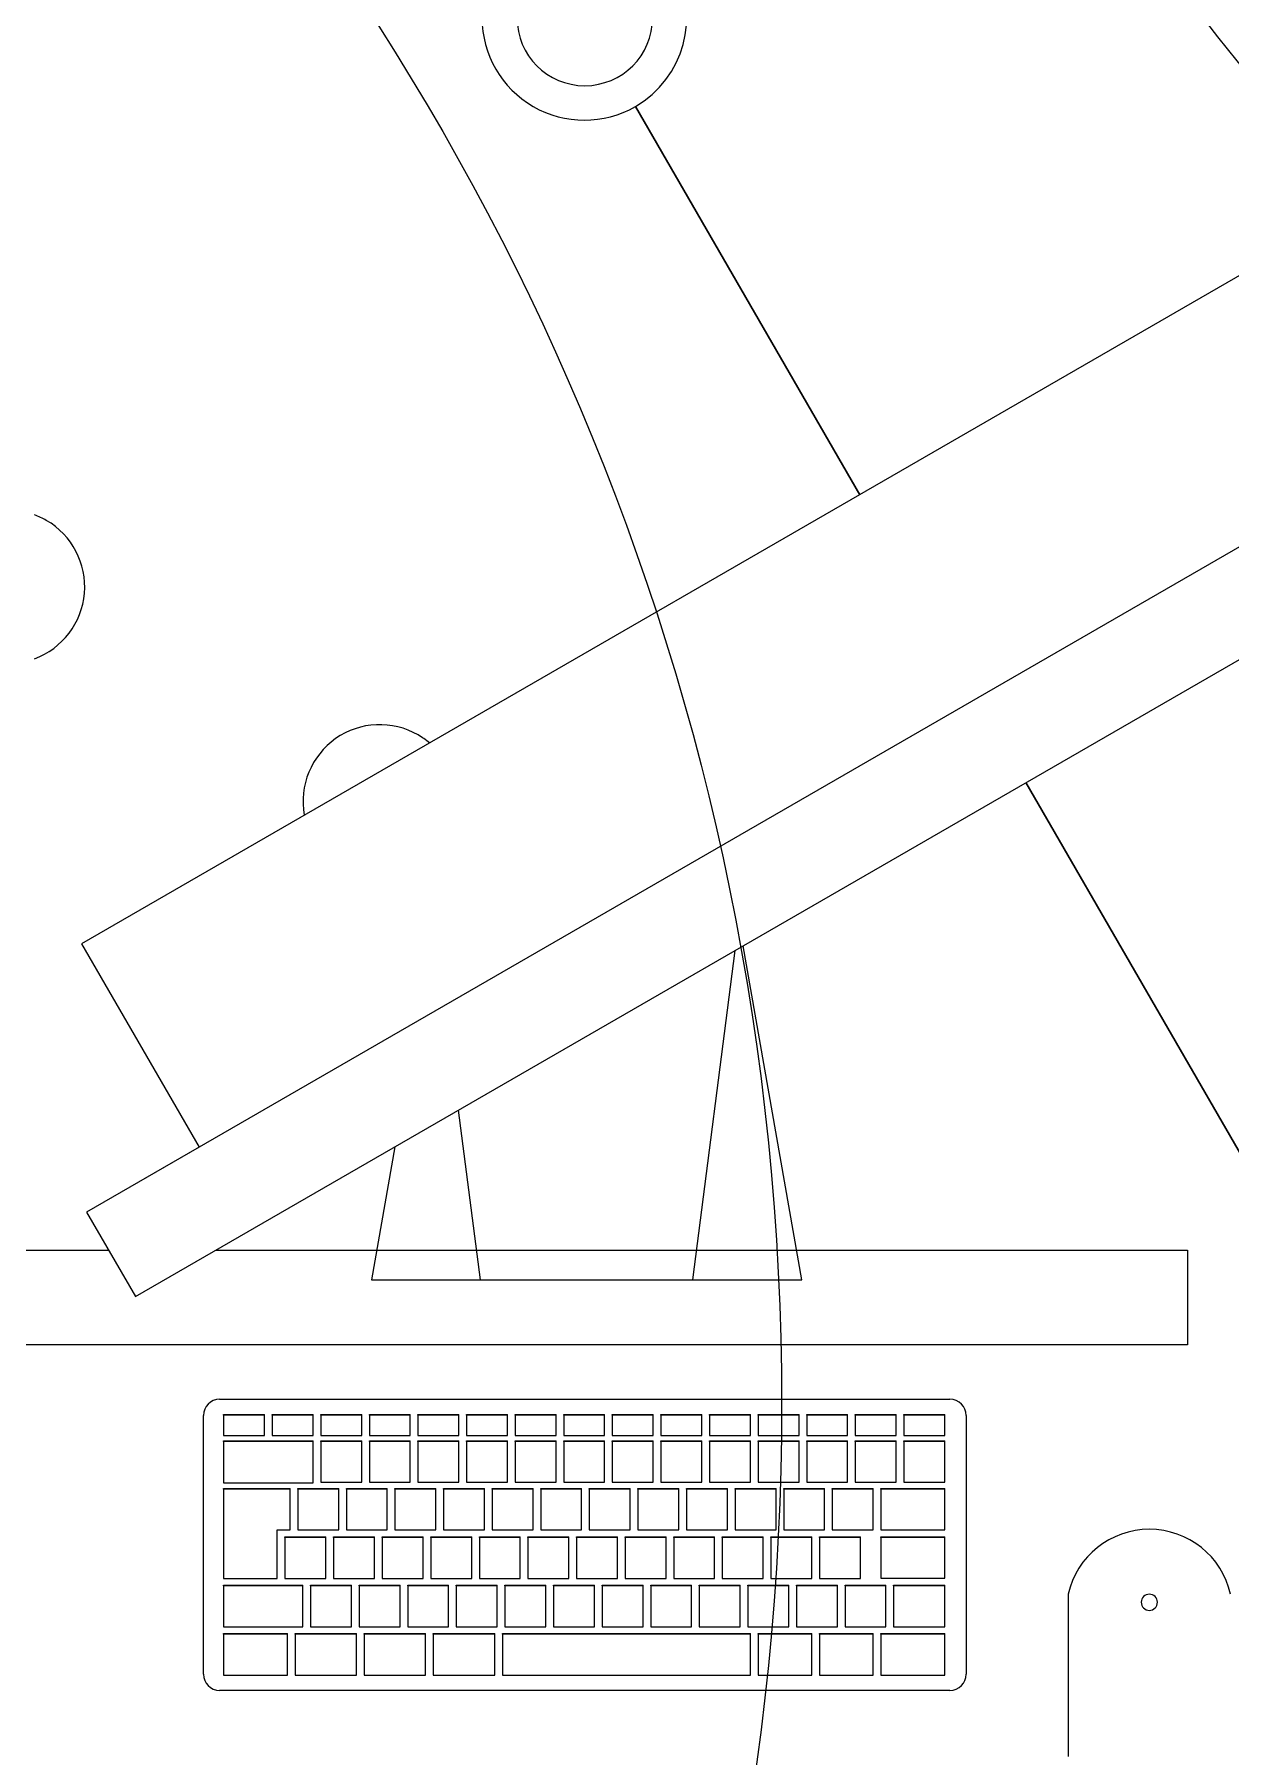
# Model space of a CAD drawing. Header units: millimetres. Extents: x 155920 to 295199, y -4084 to 97293.
# Drawn here: x 175273 to 175741, y 20042 to 20715 of the extents above; entities that cross this region are included whole.
import ezdxf

# ---------------------------------------------------------------- set-up
doc = ezdxf.new("R2010")
doc.units = ezdxf.units.MM
doc.header["$MEASUREMENT"] = 0
for name, color, linetype, lineweight in [('A-GENM', 8, 'CONTINUOUS', 9), ('E-ELEC-EQPM', 8, 'CONTINUOUS', 9), ('I-FURN', 8, 'CONTINUOUS', 9)]:
    doc.layers.add(name, color=color, linetype=linetype, lineweight=lineweight)
doc.layers.add('Social Distancing', color=7, linetype='CONTINUOUS')

msp = doc.modelspace()

# ---------------------------------------------------------------- linework, layer by layer
at = {"layer": 'A-GENM'}
for p, q in [((175345.47, 20181.28), (175631.01, 20181.28)), ((175339.12, 20073.77), (175339.12, 20174.93)), ((175347.01, 20175.29), (175363.01, 20175.29)), ((175347.01, 20175.02), (175347.01, 20175.29)), ((175363.01, 20175.02), (175347.01, 20175.02)), ((175347.01, 20175.02), (175347.01, 20167.04)), ((175363.01, 20175.02), (175363.01, 20175.29)), ((175363.01, 20167.04), (175363.01, 20175.02)), ((175366.01, 20175.29), (175382.01, 20175.29)), ((175366.01, 20175.02), (175366.01, 20175.29)), ((175382.01, 20175.02), (175366.01, 20175.02)), ((175366.01, 20175.02), (175366.01, 20167.04)), ((175382.01, 20175.02), (175382.01, 20175.29)), ((175382.01, 20167.04), (175382.01, 20175.02)), ((175385.01, 20175.29), (175401.01, 20175.29)), ((175385.01, 20175.02), (175385.01, 20175.29)), ((175401.01, 20175.02), (175385.01, 20175.02)), ((175385.01, 20175.02), (175385.01, 20167.04)), ((175401.01, 20175.02), (175401.01, 20175.29)), ((175401.01, 20167.04), (175401.01, 20175.02)), ((175404.01, 20175.29), (175420.01, 20175.29)), ((175404.01, 20175.02), (175404.01, 20175.29)), ((175420.01, 20175.02), (175404.01, 20175.02)), ((175404.01, 20175.02), (175404.01, 20167.04)), ((175420.01, 20175.02), (175420.01, 20175.29)), ((175420.01, 20167.04), (175420.01, 20175.02)), ((175423.01, 20175.29), (175439.01, 20175.29)), ((175423.01, 20175.02), (175423.01, 20175.29)), ((175439.01, 20175.02), (175423.01, 20175.02)), ((175423.01, 20175.02), (175423.01, 20167.04)), ((175439.01, 20175.02), (175439.01, 20175.29)), ((175439.01, 20167.04), (175439.01, 20175.02)), ((175442.01, 20175.29), (175458.01, 20175.29)), ((175442.01, 20175.02), (175442.01, 20175.29)), ((175458.01, 20175.02), (175442.01, 20175.02)), ((175442.01, 20175.02), (175442.01, 20167.04)), ((175458.01, 20175.02), (175458.01, 20175.29)), ((175458.01, 20167.04), (175458.01, 20175.02)), ((175461.01, 20175.29), (175477.01, 20175.29)), ((175461.01, 20175.02), (175461.01, 20175.29)), ((175477.01, 20175.02), (175461.01, 20175.02)), ((175461.01, 20175.02), (175461.01, 20167.04)), ((175477.01, 20175.02), (175477.01, 20175.29)), ((175477.01, 20167.04), (175477.01, 20175.02)), ((175480.01, 20175.29), (175496.01, 20175.29)), ((175480.01, 20175.02), (175480.01, 20175.29)), ((175496.01, 20175.02), (175480.01, 20175.02)), ((175480.01, 20175.02), (175480.01, 20167.04)), ((175496.01, 20175.02), (175496.01, 20175.29)), ((175496.01, 20167.04), (175496.01, 20175.02)), ((175499.01, 20175.29), (175515.01, 20175.29)), ((175499.01, 20175.02), (175499.01, 20175.29)), ((175515.01, 20175.02), (175499.01, 20175.02)), ((175499.01, 20175.02), (175499.01, 20167.04)), ((175515.01, 20175.02), (175515.01, 20175.29)), ((175515.01, 20167.04), (175515.01, 20175.02)), ((175518.01, 20175.29), (175534.01, 20175.29)), ((175518.01, 20175.02), (175518.01, 20175.29)), ((175534.01, 20175.02), (175518.01, 20175.02)), ((175518.01, 20175.02), (175518.01, 20167.04)), ((175534.01, 20175.02), (175534.01, 20175.29)), ((175534.01, 20167.04), (175534.01, 20175.02)), ((175537.01, 20175.29), (175553.01, 20175.29)), ((175537.01, 20175.02), (175537.01, 20175.29)), ((175553.01, 20175.02), (175537.01, 20175.02)), ((175537.01, 20175.02), (175537.01, 20167.04)), ((175553.01, 20175.02), (175553.01, 20175.29)), ((175553.01, 20167.04), (175553.01, 20175.02)), ((175556.01, 20175.29), (175572.01, 20175.29)), ((175556.01, 20175.02), (175556.01, 20175.29)), ((175572.01, 20175.02), (175556.01, 20175.02)), ((175556.01, 20175.02), (175556.01, 20167.04)), ((175572.01, 20175.02), (175572.01, 20175.29)), ((175572.01, 20167.04), (175572.01, 20175.02)), ((175575.01, 20175.29), (175591.01, 20175.29)), ((175575.01, 20175.02), (175575.01, 20175.29)), ((175591.01, 20175.02), (175575.01, 20175.02)), ((175575.01, 20175.02), (175575.01, 20167.04)), ((175591.01, 20175.02), (175591.01, 20175.29)), ((175591.01, 20167.04), (175591.01, 20175.02)), ((175594.01, 20175.29), (175610.01, 20175.29)), ((175594.01, 20175.02), (175594.01, 20175.29)), ((175610.01, 20175.02), (175594.01, 20175.02)), ((175594.01, 20175.02), (175594.01, 20167.04)), ((175610.01, 20175.02), (175610.01, 20175.29)), ((175610.01, 20167.04), (175610.01, 20175.02)), ((175613.01, 20175.29), (175629.01, 20175.29)), ((175613.01, 20175.02), (175613.01, 20175.29)), ((175629.01, 20175.02), (175613.01, 20175.02)), ((175613.01, 20175.02), (175613.01, 20167.04)), ((175629.01, 20175.02), (175629.01, 20175.29)), ((175629.01, 20167.04), (175629.01, 20175.02)), ((175637.36, 20174.93), (175637.36, 20073.77)), ((175347.01, 20167.04), (175363.01, 20167.04)), ((175366.01, 20167.04), (175382.01, 20167.04)), ((175385.01, 20167.04), (175401.01, 20167.04)), ((175404.01, 20167.04), (175420.01, 20167.04)), ((175423.01, 20167.04), (175439.01, 20167.04)), ((175442.01, 20167.04), (175458.01, 20167.04)), ((175461.01, 20167.04), (175477.01, 20167.04)), ((175480.01, 20167.04), (175496.01, 20167.04)), ((175499.01, 20167.04), (175515.01, 20167.04)), ((175518.01, 20167.04), (175534.01, 20167.04)), ((175537.01, 20167.04), (175553.01, 20167.04)), ((175556.01, 20167.04), (175572.01, 20167.04)), ((175575.01, 20167.04), (175591.01, 20167.04)), ((175594.01, 20167.04), (175610.01, 20167.04)), ((175613.01, 20167.04), (175629.01, 20167.04)), ((175347.01, 20165.06), (175382.01, 20165.06)), ((175347.01, 20164.78), (175347.01, 20165.06)), ((175382.01, 20164.78), (175347.01, 20164.78)), ((175347.01, 20164.78), (175347.01, 20148.54)), ((175382.01, 20164.78), (175382.01, 20165.06)), ((175382.01, 20148.54), (175382.01, 20164.78)), ((175385.01, 20165.06), (175401.01, 20165.06)), ((175385.01, 20164.78), (175385.01, 20165.06)), ((175401.01, 20164.78), (175385.01, 20164.78)), ((175385.01, 20164.78), (175385.01, 20148.82)), ((175401.01, 20164.78), (175401.01, 20165.06)), ((175401.01, 20148.82), (175401.01, 20164.78)), ((175404.01, 20165.06), (175420.01, 20165.06)), ((175404.01, 20164.78), (175404.01, 20165.06)), ((175420.01, 20164.78), (175404.01, 20164.78)), ((175404.01, 20164.78), (175404.01, 20148.82)), ((175420.01, 20164.78), (175420.01, 20165.06)), ((175420.01, 20148.82), (175420.01, 20164.78)), ((175423.01, 20165.06), (175439.01, 20165.06)), ((175423.01, 20164.78), (175423.01, 20165.06)), ((175439.01, 20164.78), (175423.01, 20164.78)), ((175423.01, 20164.78), (175423.01, 20148.82)), ((175439.01, 20164.78), (175439.01, 20165.06)), ((175439.01, 20148.82), (175439.01, 20164.78)), ((175442.01, 20165.06), (175458.01, 20165.06)), ((175442.01, 20164.78), (175442.01, 20165.06)), ((175458.01, 20164.78), (175442.01, 20164.78)), ((175442.01, 20164.78), (175442.01, 20148.82)), ((175458.01, 20164.78), (175458.01, 20165.06)), ((175458.01, 20148.82), (175458.01, 20164.78)), ((175461.01, 20165.06), (175477.01, 20165.06)), ((175461.01, 20164.78), (175461.01, 20165.06)), ((175477.01, 20164.78), (175461.01, 20164.78)), ((175461.01, 20164.78), (175461.01, 20148.82)), ((175477.01, 20164.78), (175477.01, 20165.06)), ((175477.01, 20148.82), (175477.01, 20164.78)), ((175480.01, 20165.06), (175496.01, 20165.06)), ((175480.01, 20164.78), (175480.01, 20165.06)), ((175496.01, 20164.78), (175480.01, 20164.78)), ((175480.01, 20164.78), (175480.01, 20148.82)), ((175496.01, 20164.78), (175496.01, 20165.06)), ((175496.01, 20148.82), (175496.01, 20164.78)), ((175499.01, 20165.06), (175515.01, 20165.06)), ((175499.01, 20164.78), (175499.01, 20165.06)), ((175515.01, 20164.78), (175499.01, 20164.78)), ((175499.01, 20164.78), (175499.01, 20148.82)), ((175515.01, 20164.78), (175515.01, 20165.06)), ((175515.01, 20148.82), (175515.01, 20164.78)), ((175518.01, 20165.06), (175534.01, 20165.06)), ((175518.01, 20164.78), (175518.01, 20165.06)), ((175534.01, 20164.78), (175518.01, 20164.78)), ((175518.01, 20164.78), (175518.01, 20148.82)), ((175534.01, 20164.78), (175534.01, 20165.06)), ((175534.01, 20148.82), (175534.01, 20164.78)), ((175537.01, 20165.06), (175553.01, 20165.06)), ((175537.01, 20164.78), (175537.01, 20165.06)), ((175553.01, 20164.78), (175537.01, 20164.78)), ((175537.01, 20164.78), (175537.01, 20148.82)), ((175553.01, 20164.78), (175553.01, 20165.06)), ((175553.01, 20148.82), (175553.01, 20164.78)), ((175556.01, 20165.06), (175572.01, 20165.06)), ((175556.01, 20164.78), (175556.01, 20165.06)), ((175572.01, 20164.78), (175556.01, 20164.78)), ((175556.01, 20164.78), (175556.01, 20148.82)), ((175572.01, 20164.78), (175572.01, 20165.06)), ((175572.01, 20148.82), (175572.01, 20164.78)), ((175575.01, 20165.06), (175591.01, 20165.06)), ((175575.01, 20164.78), (175575.01, 20165.06)), ((175591.01, 20164.78), (175575.01, 20164.78)), ((175575.01, 20164.78), (175575.01, 20148.82)), ((175591.01, 20164.78), (175591.01, 20165.06)), ((175591.01, 20148.82), (175591.01, 20164.78)), ((175594.01, 20165.06), (175610.01, 20165.06)), ((175594.01, 20164.78), (175594.01, 20165.06)), ((175610.01, 20164.78), (175594.01, 20164.78)), ((175594.01, 20164.78), (175594.01, 20148.82)), ((175610.01, 20164.78), (175610.01, 20165.06)), ((175610.01, 20148.82), (175610.01, 20164.78)), ((175613.01, 20165.06), (175629.01, 20165.06)), ((175613.01, 20164.78), (175613.01, 20165.06)), ((175629.01, 20164.78), (175613.01, 20164.78)), ((175613.01, 20164.78), (175613.01, 20148.82)), ((175629.01, 20164.78), (175629.01, 20165.06)), ((175629.01, 20148.82), (175629.01, 20164.78)), ((175347.01, 20148.54), (175382.01, 20148.54)), ((175347.01, 20146.41), (175373.01, 20146.41)), ((175347.01, 20146.13), (175347.01, 20146.41)), ((175373.01, 20146.13), (175347.01, 20146.13)), ((175347.01, 20146.13), (175347.01, 20111.24)), ((175373.01, 20146.13), (175373.01, 20146.41)), ((175373.01, 20130.17), (175373.01, 20146.13)), ((175376.01, 20146.41), (175392.01, 20146.41)), ((175376.01, 20146.13), (175376.01, 20146.41)), ((175392.01, 20146.13), (175376.01, 20146.13)), ((175376.01, 20146.13), (175376.01, 20130.17)), ((175385.01, 20148.82), (175401.01, 20148.82)), ((175392.01, 20146.13), (175392.01, 20146.41)), ((175392.01, 20130.17), (175392.01, 20146.13)), ((175395.01, 20146.41), (175411.01, 20146.41)), ((175395.01, 20146.13), (175395.01, 20146.41)), ((175411.01, 20146.13), (175395.01, 20146.13)), ((175395.01, 20146.13), (175395.01, 20130.17)), ((175404.01, 20148.82), (175420.01, 20148.82)), ((175411.01, 20146.13), (175411.01, 20146.41)), ((175411.01, 20130.17), (175411.01, 20146.13)), ((175414.01, 20146.41), (175430.01, 20146.41)), ((175414.01, 20146.13), (175414.01, 20146.41)), ((175430.01, 20146.13), (175414.01, 20146.13)), ((175414.01, 20146.13), (175414.01, 20130.17)), ((175423.01, 20148.82), (175439.01, 20148.82)), ((175430.01, 20146.13), (175430.01, 20146.41)), ((175430.01, 20130.17), (175430.01, 20146.13)), ((175433.01, 20146.41), (175449.01, 20146.41)), ((175433.01, 20146.13), (175433.01, 20146.41)), ((175449.01, 20146.13), (175433.01, 20146.13)), ((175433.01, 20146.13), (175433.01, 20130.17)), ((175442.01, 20148.82), (175458.01, 20148.82)), ((175449.01, 20146.13), (175449.01, 20146.41)), ((175449.01, 20130.17), (175449.01, 20146.13)), ((175452.01, 20146.41), (175468.01, 20146.41)), ((175452.01, 20146.13), (175452.01, 20146.41)), ((175468.01, 20146.13), (175452.01, 20146.13)), ((175452.01, 20146.13), (175452.01, 20130.17)), ((175461.01, 20148.82), (175477.01, 20148.82)), ((175468.01, 20146.13), (175468.01, 20146.41)), ((175468.01, 20130.17), (175468.01, 20146.13)), ((175471.01, 20146.41), (175487.01, 20146.41)), ((175471.01, 20146.13), (175471.01, 20146.41)), ((175487.01, 20146.13), (175471.01, 20146.13)), ((175471.01, 20146.13), (175471.01, 20130.17)), ((175480.01, 20148.82), (175496.01, 20148.82)), ((175487.01, 20146.13), (175487.01, 20146.41)), ((175487.01, 20130.17), (175487.01, 20146.13)), ((175490.01, 20146.41), (175506.01, 20146.41)), ((175490.01, 20146.13), (175490.01, 20146.41)), ((175506.01, 20146.13), (175490.01, 20146.13)), ((175490.01, 20146.13), (175490.01, 20130.17)), ((175499.01, 20148.82), (175515.01, 20148.82)), ((175506.01, 20146.13), (175506.01, 20146.41)), ((175506.01, 20130.17), (175506.01, 20146.13)), ((175509.01, 20146.41), (175525.01, 20146.41)), ((175509.01, 20146.13), (175509.01, 20146.41)), ((175525.01, 20146.13), (175509.01, 20146.13)), ((175509.01, 20146.13), (175509.01, 20130.17)), ((175518.01, 20148.82), (175534.01, 20148.82)), ((175525.01, 20146.13), (175525.01, 20146.41)), ((175525.01, 20130.17), (175525.01, 20146.13)), ((175528.01, 20146.41), (175544.01, 20146.41)), ((175528.01, 20146.13), (175528.01, 20146.41)), ((175544.01, 20146.13), (175528.01, 20146.13)), ((175528.01, 20146.13), (175528.01, 20130.17)), ((175537.01, 20148.82), (175553.01, 20148.82)), ((175544.01, 20146.13), (175544.01, 20146.41)), ((175544.01, 20130.17), (175544.01, 20146.13)), ((175547.01, 20146.41), (175563.01, 20146.41)), ((175547.01, 20146.13), (175547.01, 20146.41)), ((175563.01, 20146.13), (175547.01, 20146.13)), ((175547.01, 20146.13), (175547.01, 20130.17)), ((175556.01, 20148.82), (175572.01, 20148.82)), ((175563.01, 20146.13), (175563.01, 20146.41)), ((175563.01, 20130.17), (175563.01, 20146.13)), ((175566.01, 20146.41), (175582.01, 20146.41)), ((175566.01, 20146.13), (175566.01, 20146.41)), ((175582.01, 20146.13), (175566.01, 20146.13)), ((175566.01, 20146.13), (175566.01, 20130.17)), ((175575.01, 20148.82), (175591.01, 20148.82)), ((175582.01, 20146.13), (175582.01, 20146.41)), ((175582.01, 20130.17), (175582.01, 20146.13)), ((175585.01, 20146.41), (175601.01, 20146.41)), ((175585.01, 20146.13), (175585.01, 20146.41)), ((175601.01, 20146.13), (175585.01, 20146.13)), ((175585.01, 20146.13), (175585.01, 20130.17)), ((175594.01, 20148.82), (175610.01, 20148.82)), ((175601.01, 20146.13), (175601.01, 20146.41)), ((175601.01, 20130.17), (175601.01, 20146.13)), ((175604.01, 20146.41), (175629.01, 20146.41)), ((175604.01, 20146.13), (175604.01, 20146.41)), ((175629.01, 20146.13), (175604.01, 20146.13)), ((175604.01, 20146.13), (175604.01, 20130.19)), ((175613.01, 20148.82), (175629.01, 20148.82)), ((175629.01, 20146.13), (175629.01, 20146.41)), ((175629.01, 20130.19), (175629.01, 20146.13)), ((175368.01, 20111.24), (175368.01, 20130.17)), ((175368.01, 20130.17), (175373.01, 20130.17)), ((175371.01, 20127.48), (175387.01, 20127.48)), ((175371.01, 20127.2), (175371.01, 20127.48)), ((175387.01, 20127.2), (175371.01, 20127.2)), ((175371.01, 20127.2), (175371.01, 20111.24)), ((175376.01, 20130.17), (175392.01, 20130.17)), ((175387.01, 20127.2), (175387.01, 20127.48)), ((175387.01, 20111.24), (175387.01, 20127.2)), ((175390.01, 20127.48), (175406.01, 20127.48)), ((175390.01, 20127.2), (175390.01, 20127.48)), ((175406.01, 20127.2), (175390.01, 20127.2)), ((175390.01, 20127.2), (175390.01, 20111.24)), ((175395.01, 20130.17), (175411.01, 20130.17)), ((175406.01, 20127.2), (175406.01, 20127.48)), ((175406.01, 20111.24), (175406.01, 20127.2)), ((175409.01, 20127.48), (175425.01, 20127.48)), ((175409.01, 20127.2), (175409.01, 20127.48)), ((175425.01, 20127.2), (175409.01, 20127.2)), ((175409.01, 20127.2), (175409.01, 20111.24)), ((175414.01, 20130.17), (175430.01, 20130.17)), ((175425.01, 20127.2), (175425.01, 20127.48)), ((175425.01, 20111.24), (175425.01, 20127.2)), ((175428.01, 20127.48), (175444.01, 20127.48)), ((175428.01, 20127.2), (175428.01, 20127.48)), ((175444.01, 20127.2), (175428.01, 20127.2)), ((175428.01, 20127.2), (175428.01, 20111.24)), ((175433.01, 20130.17), (175449.01, 20130.17)), ((175444.01, 20127.2), (175444.01, 20127.48)), ((175444.01, 20111.24), (175444.01, 20127.2)), ((175447.01, 20127.48), (175463.01, 20127.48)), ((175447.01, 20127.2), (175447.01, 20127.48)), ((175463.01, 20127.2), (175447.01, 20127.2)), ((175447.01, 20127.2), (175447.01, 20111.24)), ((175452.01, 20130.17), (175468.01, 20130.17)), ((175463.01, 20127.2), (175463.01, 20127.48)), ((175463.01, 20111.24), (175463.01, 20127.2)), ((175466.01, 20127.48), (175482.01, 20127.48)), ((175466.01, 20127.2), (175466.01, 20127.48)), ((175482.01, 20127.2), (175466.01, 20127.2)), ((175466.01, 20127.2), (175466.01, 20111.24)), ((175471.01, 20130.17), (175487.01, 20130.17)), ((175482.01, 20127.2), (175482.01, 20127.48)), ((175482.01, 20111.24), (175482.01, 20127.2)), ((175485.01, 20127.48), (175501.01, 20127.48)), ((175485.01, 20127.2), (175485.01, 20127.48)), ((175501.01, 20127.2), (175485.01, 20127.2)), ((175485.01, 20127.2), (175485.01, 20111.24)), ((175490.01, 20130.17), (175506.01, 20130.17)), ((175501.01, 20127.2), (175501.01, 20127.48)), ((175501.01, 20111.24), (175501.01, 20127.2)), ((175504.01, 20127.48), (175520.01, 20127.48)), ((175504.01, 20127.2), (175504.01, 20127.48)), ((175520.01, 20127.2), (175504.01, 20127.2)), ((175504.01, 20127.2), (175504.01, 20111.24)), ((175509.01, 20130.17), (175525.01, 20130.17)), ((175520.01, 20127.2), (175520.01, 20127.48)), ((175520.01, 20111.24), (175520.01, 20127.2)), ((175523.01, 20127.48), (175539.01, 20127.48)), ((175523.01, 20127.2), (175523.01, 20127.48)), ((175539.01, 20127.2), (175523.01, 20127.2)), ((175523.01, 20127.2), (175523.01, 20111.24)), ((175528.01, 20130.17), (175544.01, 20130.17)), ((175539.01, 20127.2), (175539.01, 20127.48)), ((175539.01, 20111.24), (175539.01, 20127.2)), ((175542.01, 20127.48), (175558.01, 20127.48)), ((175542.01, 20127.2), (175542.01, 20127.48)), ((175558.01, 20127.2), (175542.01, 20127.2)), ((175542.01, 20127.2), (175542.01, 20111.24)), ((175547.01, 20130.17), (175563.01, 20130.17)), ((175558.01, 20127.2), (175558.01, 20127.48)), ((175558.01, 20111.24), (175558.01, 20127.2)), ((175561.01, 20127.48), (175577.01, 20127.48)), ((175561.01, 20127.2), (175561.01, 20127.48)), ((175577.01, 20127.2), (175561.01, 20127.2)), ((175561.01, 20127.2), (175561.01, 20111.24)), ((175566.01, 20130.17), (175582.01, 20130.17)), ((175577.01, 20127.2), (175577.01, 20127.48)), ((175577.01, 20111.24), (175577.01, 20127.2)), ((175580.01, 20127.48), (175596.01, 20127.48)), ((175580.01, 20127.2), (175580.01, 20127.48)), ((175596.01, 20127.2), (175580.01, 20127.2)), ((175580.01, 20127.2), (175580.01, 20111.24)), ((175585.01, 20130.17), (175601.01, 20130.17)), ((175596.01, 20127.2), (175596.01, 20127.48)), ((175596.01, 20111.24), (175596.01, 20127.2)), ((175604.01, 20130.19), (175629.01, 20130.19)), ((175604.01, 20127.48), (175629.01, 20127.48)), ((175604.01, 20127.2), (175604.01, 20127.48)), ((175629.01, 20127.2), (175604.01, 20127.2)), ((175604.01, 20127.2), (175604.01, 20111.26)), ((175629.01, 20127.2), (175629.01, 20127.48)), ((175629.01, 20111.26), (175629.01, 20127.2)), ((175347.01, 20111.24), (175368.01, 20111.24)), ((175347.01, 20108.55), (175378.01, 20108.55)), ((175347.01, 20108.27), (175347.01, 20108.55)), ((175378.01, 20108.27), (175347.01, 20108.27)), ((175347.01, 20108.27), (175347.01, 20092.31)), ((175371.01, 20111.24), (175387.01, 20111.24)), ((175378.01, 20108.27), (175378.01, 20108.55)), ((175378.01, 20092.31), (175378.01, 20108.27)), ((175381.01, 20108.55), (175397.01, 20108.55)), ((175381.01, 20108.27), (175381.01, 20108.55)), ((175397.01, 20108.27), (175381.01, 20108.27)), ((175381.01, 20108.27), (175381.01, 20092.31)), ((175390.01, 20111.24), (175406.01, 20111.24)), ((175397.01, 20108.27), (175397.01, 20108.55)), ((175397.01, 20092.31), (175397.01, 20108.27)), ((175400.01, 20108.55), (175416.01, 20108.55)), ((175400.01, 20108.27), (175400.01, 20108.55)), ((175416.01, 20108.27), (175400.01, 20108.27)), ((175400.01, 20108.27), (175400.01, 20092.31)), ((175409.01, 20111.24), (175425.01, 20111.24)), ((175416.01, 20108.27), (175416.01, 20108.55)), ((175416.01, 20092.31), (175416.01, 20108.27)), ((175419.01, 20108.55), (175435.01, 20108.55)), ((175419.01, 20108.27), (175419.01, 20108.55)), ((175435.01, 20108.27), (175419.01, 20108.27)), ((175419.01, 20108.27), (175419.01, 20092.31)), ((175428.01, 20111.24), (175444.01, 20111.24)), ((175435.01, 20108.27), (175435.01, 20108.55)), ((175435.01, 20092.31), (175435.01, 20108.27)), ((175438.01, 20108.55), (175454.01, 20108.55)), ((175438.01, 20108.27), (175438.01, 20108.55)), ((175454.01, 20108.27), (175438.01, 20108.27)), ((175438.01, 20108.27), (175438.01, 20092.31)), ((175447.01, 20111.24), (175463.01, 20111.24)), ((175454.01, 20108.27), (175454.01, 20108.55)), ((175454.01, 20092.31), (175454.01, 20108.27)), ((175457.01, 20108.55), (175473.01, 20108.55)), ((175457.01, 20108.27), (175457.01, 20108.55)), ((175473.01, 20108.27), (175457.01, 20108.27)), ((175457.01, 20108.27), (175457.01, 20092.31)), ((175466.01, 20111.24), (175482.01, 20111.24)), ((175473.01, 20108.27), (175473.01, 20108.55)), ((175473.01, 20092.31), (175473.01, 20108.27)), ((175476.01, 20108.55), (175492.01, 20108.55)), ((175476.01, 20108.27), (175476.01, 20108.55)), ((175492.01, 20108.27), (175476.01, 20108.27)), ((175476.01, 20108.27), (175476.01, 20092.31)), ((175485.01, 20111.24), (175501.01, 20111.24)), ((175492.01, 20108.27), (175492.01, 20108.55)), ((175492.01, 20092.31), (175492.01, 20108.27)), ((175495.01, 20108.55), (175511.01, 20108.55)), ((175495.01, 20108.27), (175495.01, 20108.55)), ((175511.01, 20108.27), (175495.01, 20108.27)), ((175495.01, 20108.27), (175495.01, 20092.31)), ((175504.01, 20111.24), (175520.01, 20111.24)), ((175511.01, 20108.27), (175511.01, 20108.55)), ((175511.01, 20092.31), (175511.01, 20108.27)), ((175514.01, 20108.55), (175530.01, 20108.55)), ((175514.01, 20108.27), (175514.01, 20108.55)), ((175530.01, 20108.27), (175514.01, 20108.27)), ((175514.01, 20108.27), (175514.01, 20092.31)), ((175523.01, 20111.24), (175539.01, 20111.24)), ((175530.01, 20108.27), (175530.01, 20108.55)), ((175530.01, 20092.31), (175530.01, 20108.27)), ((175533.01, 20108.55), (175549.01, 20108.55)), ((175533.01, 20108.27), (175533.01, 20108.55)), ((175549.01, 20108.27), (175533.01, 20108.27)), ((175533.01, 20108.27), (175533.01, 20092.31)), ((175542.01, 20111.24), (175558.01, 20111.24)), ((175549.01, 20108.27), (175549.01, 20108.55)), ((175549.01, 20092.31), (175549.01, 20108.27)), ((175552.01, 20108.55), (175568.01, 20108.55)), ((175552.01, 20108.27), (175552.01, 20108.55)), ((175568.01, 20108.27), (175552.01, 20108.27)), ((175552.01, 20108.27), (175552.01, 20092.31)), ((175561.01, 20111.24), (175577.01, 20111.24)), ((175568.01, 20108.27), (175568.01, 20108.55)), ((175568.01, 20092.31), (175568.01, 20108.27)), ((175571.01, 20108.55), (175587.01, 20108.55)), ((175571.01, 20108.27), (175571.01, 20108.55)), ((175587.01, 20108.27), (175571.01, 20108.27)), ((175571.01, 20108.27), (175571.01, 20092.31)), ((175580.01, 20111.24), (175596.01, 20111.24)), ((175587.01, 20108.27), (175587.01, 20108.55)), ((175587.01, 20092.31), (175587.01, 20108.27)), ((175590.01, 20108.55), (175606.01, 20108.55)), ((175590.01, 20108.27), (175590.01, 20108.55)), ((175606.01, 20108.27), (175590.01, 20108.27)), ((175590.01, 20108.27), (175590.01, 20092.31)), ((175604.01, 20111.26), (175629.01, 20111.26)), ((175606.01, 20108.27), (175606.01, 20108.55)), ((175606.01, 20092.31), (175606.01, 20108.27)), ((175609.01, 20108.55), (175629.01, 20108.55)), ((175609.01, 20108.27), (175609.01, 20108.55)), ((175629.01, 20108.27), (175609.01, 20108.27)), ((175609.01, 20108.27), (175609.01, 20092.33)), ((175629.01, 20108.27), (175629.01, 20108.55)), ((175629.01, 20092.33), (175629.01, 20108.27)), ((175677.24, 20105.04), (175677.24, 20041.54)), ((175347.01, 20092.31), (175378.01, 20092.31)), ((175381.01, 20092.31), (175397.01, 20092.31)), ((175400.01, 20092.31), (175416.01, 20092.31)), ((175419.01, 20092.31), (175435.01, 20092.31)), ((175438.01, 20092.31), (175454.01, 20092.31)), ((175457.01, 20092.31), (175473.01, 20092.31)), ((175476.01, 20092.31), (175492.01, 20092.31)), ((175495.01, 20092.31), (175511.01, 20092.31)), ((175514.01, 20092.31), (175530.01, 20092.31)), ((175533.01, 20092.31), (175549.01, 20092.31)), ((175552.01, 20092.31), (175568.01, 20092.31)), ((175571.01, 20092.31), (175587.01, 20092.31)), ((175590.01, 20092.31), (175606.01, 20092.31)), ((175609.01, 20092.33), (175629.01, 20092.33)), ((175347.01, 20089.62), (175372.01, 20089.62)), ((175347.01, 20089.35), (175347.01, 20089.62)), ((175372.01, 20089.35), (175347.01, 20089.35)), ((175347.01, 20089.35), (175347.01, 20073.41)), ((175372.01, 20089.35), (175372.01, 20089.62)), ((175372.01, 20073.41), (175372.01, 20089.35)), ((175375.01, 20089.62), (175399.01, 20089.62)), ((175375.01, 20089.35), (175375.01, 20089.62)), ((175399.01, 20089.35), (175375.01, 20089.35)), ((175375.01, 20089.35), (175375.01, 20073.41)), ((175399.01, 20089.35), (175399.01, 20089.62)), ((175399.01, 20073.41), (175399.01, 20089.35)), ((175402.01, 20089.62), (175426.01, 20089.62)), ((175402.01, 20089.35), (175402.01, 20089.62)), ((175426.01, 20089.35), (175402.01, 20089.35)), ((175402.01, 20089.35), (175402.01, 20073.41)), ((175426.01, 20089.35), (175426.01, 20089.62)), ((175426.01, 20073.41), (175426.01, 20089.35)), ((175429.01, 20089.62), (175453.01, 20089.62)), ((175429.01, 20089.35), (175429.01, 20089.62)), ((175453.01, 20089.35), (175429.01, 20089.35)), ((175429.01, 20089.35), (175429.01, 20073.41)), ((175453.01, 20089.35), (175453.01, 20089.62)), ((175453.01, 20073.41), (175453.01, 20089.35)), ((175456.01, 20089.62), (175553.01, 20089.62)), ((175456.01, 20089.35), (175456.01, 20089.62)), ((175553.01, 20089.35), (175456.01, 20089.35)), ((175456.01, 20089.35), (175456.01, 20073.41)), ((175553.01, 20089.35), (175553.01, 20089.62)), ((175553.01, 20073.41), (175553.01, 20089.35)), ((175556.01, 20089.62), (175577.01, 20089.62)), ((175556.01, 20089.35), (175556.01, 20089.62)), ((175577.01, 20089.35), (175556.01, 20089.35)), ((175556.01, 20089.35), (175556.01, 20073.41)), ((175577.01, 20089.35), (175577.01, 20089.62)), ((175577.01, 20073.41), (175577.01, 20089.35)), ((175580.01, 20089.62), (175601.01, 20089.62)), ((175580.01, 20089.35), (175580.01, 20089.62)), ((175601.01, 20089.35), (175580.01, 20089.35)), ((175580.01, 20089.35), (175580.01, 20073.41)), ((175601.01, 20089.35), (175601.01, 20089.62)), ((175601.01, 20073.41), (175601.01, 20089.35)), ((175604.01, 20089.62), (175629.01, 20089.62)), ((175604.01, 20089.35), (175604.01, 20089.62)), ((175629.01, 20089.35), (175604.01, 20089.35)), ((175604.01, 20089.35), (175604.01, 20073.41)), ((175629.01, 20089.35), (175629.01, 20089.62)), ((175629.01, 20073.41), (175629.01, 20089.35)), ((175347.01, 20073.41), (175372.01, 20073.41)), ((175375.01, 20073.41), (175399.01, 20073.41)), ((175402.01, 20073.41), (175426.01, 20073.41)), ((175429.01, 20073.41), (175453.01, 20073.41)), ((175456.01, 20073.41), (175553.01, 20073.41)), ((175556.01, 20073.41), (175577.01, 20073.41)), ((175580.01, 20073.41), (175601.01, 20073.41)), ((175604.01, 20073.41), (175629.01, 20073.41)), ((175631.01, 20067.42), (175345.47, 20067.42))]:
    msp.add_line(p, q, dxfattribs=at)
for centre, radius, start, end in [((175345.47, 20174.93), 6.35, 90, 180), ((175631.01, 20174.93), 6.35, 0, 90), ((175708.99, 20097.89), 32.54, 12.68038, 167.31962), ((175708.99, 20101.88), 3.16, 0, 180), ((175708.99, 20101.88), 3.16, 180, 0), ((175345.47, 20073.77), 6.35, 180, 270), ((175631.01, 20073.77), 6.35, 270, 0)]:
    msp.add_arc(centre, radius, start, end, dxfattribs=at)
at = {"layer": 'E-ELEC-EQPM'}
for p, q in [((175896.34, 20708.62), (175291.5, 20359.42)), ((175896.34, 20708.62), (175291.5, 20359.42)), ((175986.28, 20654.43), (175293.46, 20254.43)), ((175312.51, 20221.43), (176005.33, 20621.43)), ((175312.51, 20221.43), (176005.33, 20621.43)), ((175291.5, 20359.42), (175337.45, 20279.83)), ((175291.5, 20359.42), (175337.45, 20279.83)), ((175337.45, 20279.83), (175293.46, 20254.43)), ((175293.46, 20254.43), (175312.51, 20221.43)), ((175293.46, 20254.43), (175312.51, 20221.43))]:
    msp.add_line(p, q, dxfattribs=at)
at = {"layer": 'I-FURN'}
for p, q in [((175595.74, 20535.06), (175508.07, 20686.9)), ((175508.07, 20686.9), (175595.74, 20535.06)), ((176063.09, 19725.62), (175660.74, 20422.48)), ((175660.74, 20422.48), (176063.09, 19725.62)), ((175530.55, 20227.97), (175547.03, 20356.83)), ((175573.14, 20227.97), (175550.11, 20358.61)), ((175447.42, 20227.97), (175438.92, 20294.41)), ((175414.03, 20280.04), (175404.83, 20227.97)), ((175254.04, 20239.65), (175301.99, 20239.65)), ((175344.07, 20239.65), (175723.94, 20239.65)), ((175723.94, 20239.65), (175723.94, 20202.57)), ((175404.83, 20227.97), (175573.14, 20227.97)), ((175723.94, 20202.57), (175254.04, 20202.57))]:
    msp.add_line(p, q, dxfattribs=at)
for centre, radius, start, end in [((175488.07, 20721.54), 40, 300.00141, 120.00141), ((175488.07, 20721.54), 40, 120.00141, 300.00141), ((175488.24, 20721.53), 26.51, 180, 0), ((175262.7, 20499.04), 30, 60.00282, 69.71478), ((175262.7, 20499.04), 30, 290.28516, 60.00282), ((175408.08, 20415.11), 30, 60.00282, 190.24537), ((175408.08, 20415.11), 30, 49.75455, 60.00282)]:
    msp.add_arc(centre, radius, start, end, dxfattribs=at)
at = {"layer": 'Social Distancing'}
for centre in [(176522.54, 21331.54), (174565.19, 20179.35)]:
    msp.add_circle(centre, 1000, dxfattribs=at)

doc.saveas('drawing.dxf')
